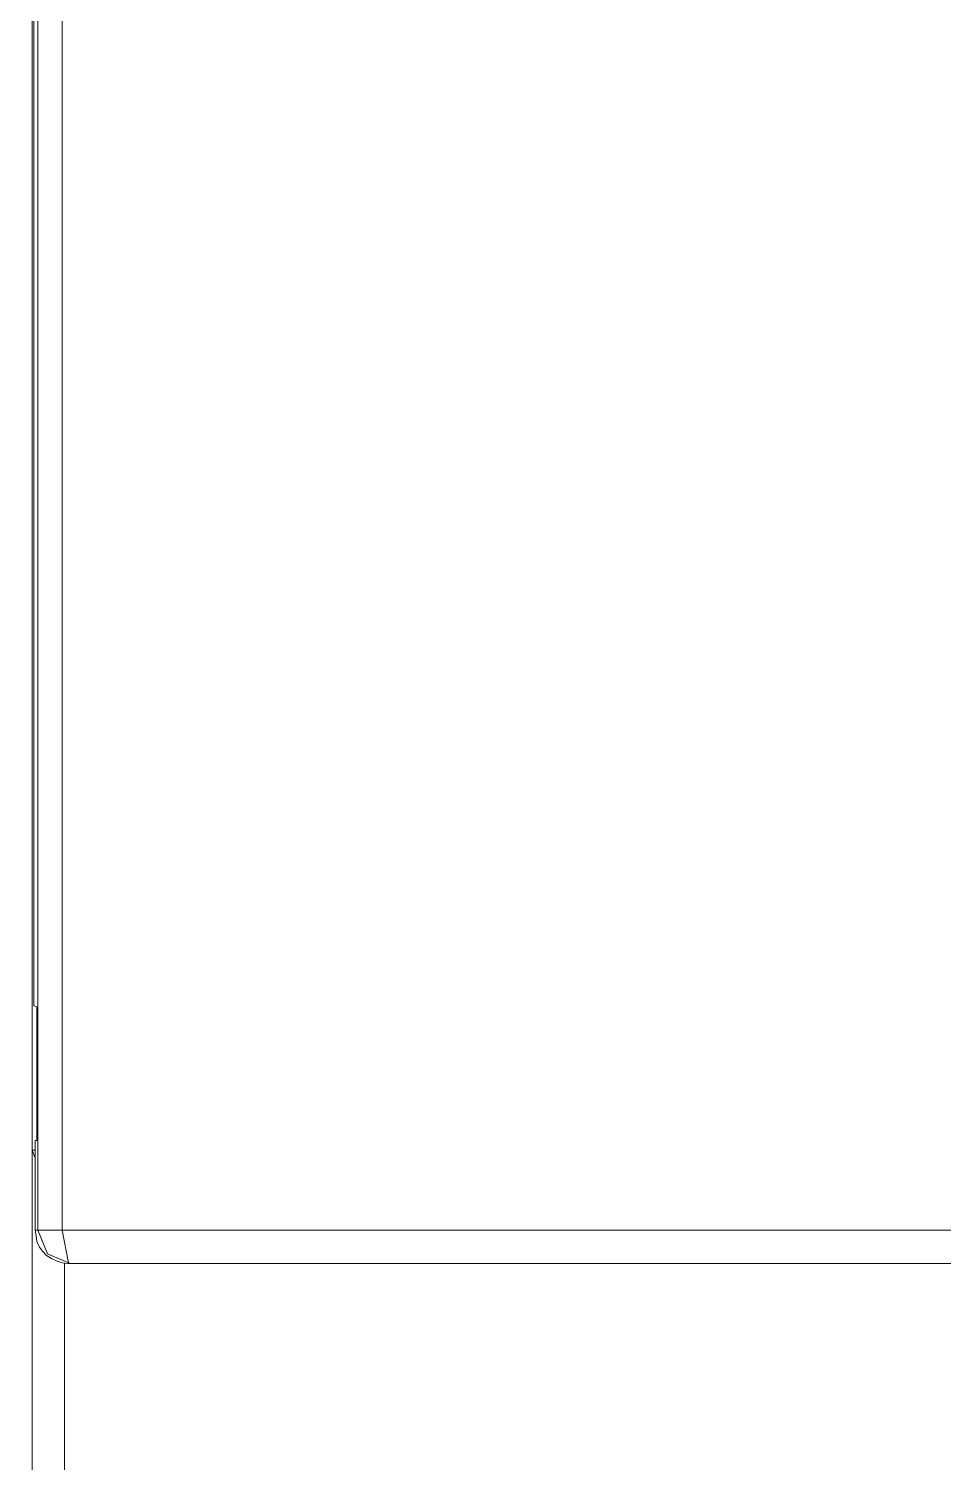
# Model space of a CAD drawing. Header units: millimetres. Extents: x 33157 to 59611, y -29750 to 1750.
# Drawn here: x 53368.45 to 53390.86, y -4483.64 to -4448.51 of the extents above; entities that cross this region are included whole.
import ezdxf

# ---------------------------------------------------------------- set-up
doc = ezdxf.new("R2010")
doc.units = ezdxf.units.MM
doc.layers.add('layer 1', color=7, linetype='Continuous', lineweight=18)

msp = doc.modelspace()

# ---------------------------------------------------------------- linework, layer by layer
at = {"layer": 'layer 1', "lineweight": 9}
for p, q in [((53368.534, -4351.058), (53368.534, -4515.466)), ((53368.574, -4417.254), (53368.574, -4472.459)), ((53368.673, -4417.254), (53368.673, -4477.954)), ((53369.269, -4417.809), (53369.269, -4477.954)), ((53368.653, -4472.479), (53368.653, -4475.753)), ((53368.614, -4475.753), (53368.614, -4477.954)), ((53369.328, -4478.768), (53369.328, -4495.113))]:
    msp.add_line(p, q, dxfattribs=at)
for points in [[(53368.574, -4472.459), (53368.574, -4472.459), (53368.653, -4472.479), (53368.653, -4472.479)], [(53368.653, -4475.753), (53368.653, -4475.753), (53368.614, -4475.753), (53368.614, -4475.753)], [(53368.614, -4475.99), (53368.614, -4475.99), (53368.534, -4475.99), (53368.534, -4475.99)], [(53368.534, -4475.99), (53368.534, -4475.99), (53368.614, -4476.189), (53368.614, -4476.189)], [(53368.614, -4477.954), (53368.614, -4477.954), (53404.664, -4477.954), (53404.664, -4477.954)], [(53369.269, -4477.954), (53369.269, -4477.954), (53369.428, -4478.748), (53369.428, -4478.748)], [(53369.408, -4478.768), (53369.408, -4478.768), (53403.87, -4478.768), (53403.87, -4478.768)], [(53369.428, -4478.748), (53369.428, -4478.748), (53369.467, -4478.768), (53369.467, -4478.768)]]:
    msp.add_open_spline(points, degree=3, dxfattribs=at)
for points, knots in [([(53368.614, -4477.954), (53368.614, -4477.954), (53368.634, -4478.093), (53368.634, -4478.093), (53368.634, -4478.093), (53368.653, -4478.232), (53368.653, -4478.232), (53368.653, -4478.232), (53368.713, -4478.371), (53368.713, -4478.371), (53368.713, -4478.371), (53368.792, -4478.47), (53368.792, -4478.47), (53368.792, -4478.47), (53368.892, -4478.569), (53368.892, -4478.569), (53368.892, -4478.569), (53369.011, -4478.649), (53369.011, -4478.649), (53369.011, -4478.649), (53369.15, -4478.708), (53369.15, -4478.708), (53369.15, -4478.708), (53369.269, -4478.748), (53369.269, -4478.748), (53369.269, -4478.748), (53369.408, -4478.768), (53369.408, -4478.768)], [0, 0, 0, 0, 143060.745444, 143060.745444, 143060.745444, 286121.490888, 286121.490888, 286121.490888, 429182.236332, 429182.236332, 429182.236332, 572242.981776, 572242.981776, 572242.981776, 715303.72722, 715303.72722, 715303.72722, 858364.472664, 858364.472664, 858364.472664, 1001425.218108, 1001425.218108, 1001425.218108, 1144485.963552, 1144485.963552, 1144485.963552, 1287546.708996, 1287546.708996, 1287546.708996, 1287546.708996]), ([(53368.673, -4477.954), (53368.673, -4477.954), (53368.912, -4478.53), (53368.912, -4478.53), (53368.912, -4478.53), (53369.467, -4478.768), (53369.467, -4478.768)], [0, 0, 0, 0, 173973.467547, 173973.467547, 173973.467547, 347946.935095, 347946.935095, 347946.935095, 347946.935095])]:
    msp.add_open_spline(points, degree=3, knots=knots, dxfattribs=at)

doc.saveas('drawing.dxf')
